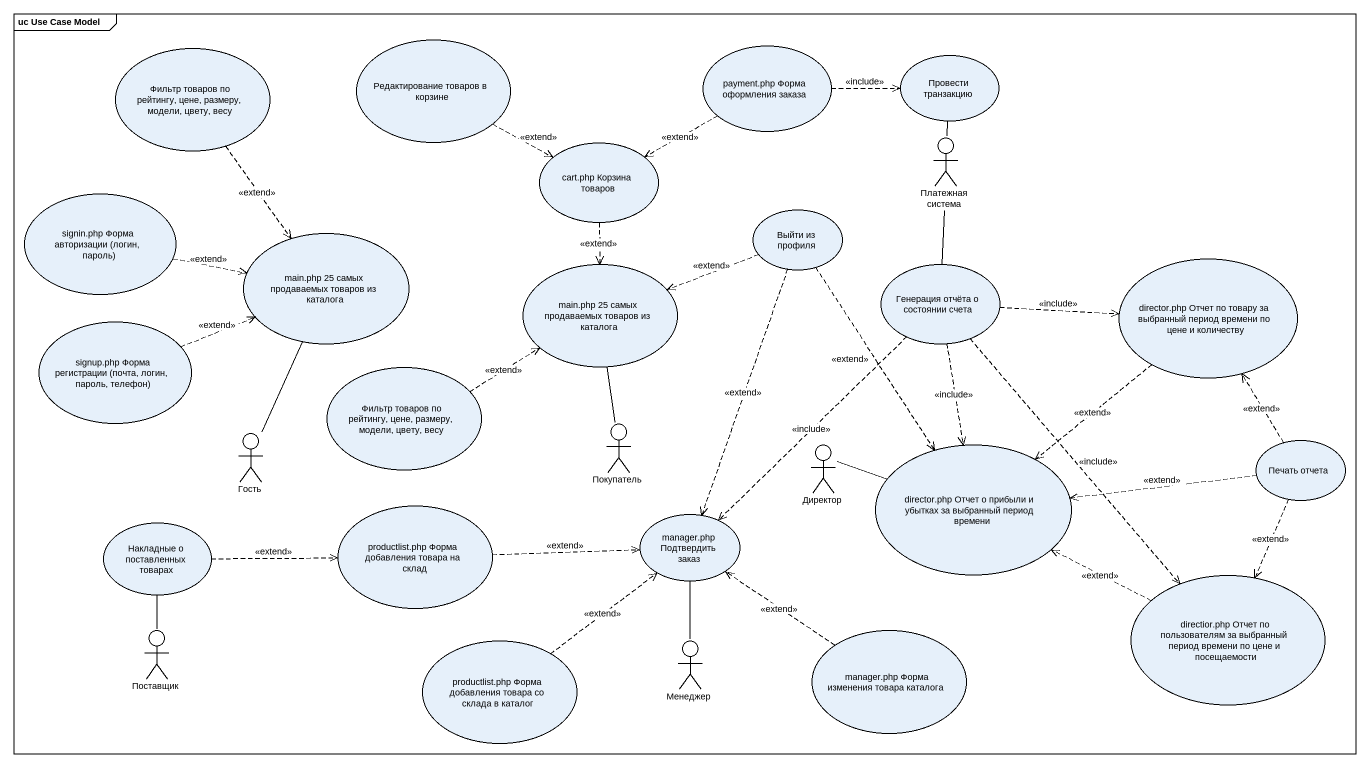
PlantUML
@startuml
mainframe uc Use Case Model
usecase "Редактирование товаров в корзине" as Редактирование_товаров_в
usecase "Фильтр товаров по рейтингу, цене, размеру, модели, цвету, весу" as Фильтр_товаров_по_рейтингу
usecase "payment.php Форма оформления заказа" as payment_php_Форма
usecase "Провести транзакцию" as Провести_транзакцию
usecase "cart.php Корзина товаров" as cart_php_Корзина_товаров
actor "Платежная система" as Платежная_система
usecase "signin.php Форма авторизации (логин, пароль)" as signin_php_Форма
usecase "main.php 25 самых продаваемых товаров из каталога" as main_php_25_самых
usecase "Выйти из профиля" as Выйти_из_профиля
usecase "main.php 25 самых продаваемых товаров из каталога" as main_php_25_самых_2
usecase "Генерация отчёта о состоянии счета" as Генерация_отчёта_о
usecase "director.php Отчет по товару за выбранный период времени по цене и количеству" as director_php_Отчет_по
usecase "signup.php Форма регистрации (почта, логин, пароль, телефон)" as signup_php_Форма
usecase "Фильтр товаров по рейтингу, цене, размеру, модели, цвету, весу" as Фильтр_товаров_по_рейтингу_2
actor Покупатель
actor Гость
actor Директор
usecase "director.php Отчет о прибыли и убытках за выбранный период времени" as director_php_Отчет_о
usecase "Печать отчета" as Печать_отчета
usecase "productlist.php Форма добавления товара на склад" as productlist_php_Форма
usecase "Накладные о поставленных товарах" as Накладные_о_поставленных
usecase "manager.php Подтвердить заказ" as manager_php_Подтвердить
usecase "directior.php Отчет по пользователям за выбранный период времени по цене и посещаемости" as directior_php_Отчет_по
actor Поставщик
usecase "productlist.php Форма добавления товара со склада в каталог" as productlist_php_Форма_2
actor Менеджер
usecase "manager.php Форма изменения товара каталога" as manager_php_Форма_изменения
Редактирование_товаров_в .right.> cart_php_Корзина_товаров : <<extend>>
Фильтр_товаров_по_рейтингу ..> main_php_25_самых : <<extend>>
payment_php_Форма .right.> Провести_транзакцию : <<include>>
payment_php_Форма .left.> cart_php_Корзина_товаров : <<extend>>
cart_php_Корзина_товаров ..> main_php_25_самых_2 : <<extend>>
Платежная_система -up- Провести_транзакцию
Платежная_система -- Генерация_отчёта_о
signin_php_Форма .right.> main_php_25_самых : <<extend>>
Выйти_из_профиля .left.> main_php_25_самых_2 : <<extend>>
Выйти_из_профиля ..> director_php_Отчет_о : <<extend>>
Выйти_из_профиля ..> manager_php_Подтвердить : <<extend>>
Генерация_отчёта_о .right.> director_php_Отчет_по : <<include>>
Генерация_отчёта_о ..> director_php_Отчет_о : <<include>>
Генерация_отчёта_о ..> manager_php_Подтвердить : <<include>>
Генерация_отчёта_о ..> directior_php_Отчет_по : <<include>>
director_php_Отчет_по ..> director_php_Отчет_о : <<extend>>
signup_php_Форма .right.> main_php_25_самых : <<extend>>
Фильтр_товаров_по_рейтингу_2 .right.> main_php_25_самых_2 : <<extend>>
Покупатель -up- main_php_25_самых_2
Гость -up- main_php_25_самых
director_php_Отчет_о -left- Директор
Печать_отчета .up.> director_php_Отчет_по : <<extend>>
Печать_отчета .left.> director_php_Отчет_о : <<extend>>
Печать_отчета ..> directior_php_Отчет_по : <<extend>>
productlist_php_Форма .right.> manager_php_Подтвердить : <<extend>>
Накладные_о_поставленных .right.> productlist_php_Форма : <<extend>>
directior_php_Отчет_по .left.> director_php_Отчет_о : <<extend>>
Поставщик -up- Накладные_о_поставленных
productlist_php_Форма_2 .up.> manager_php_Подтвердить : <<extend>>
Менеджер -up- manager_php_Подтвердить
manager_php_Форма_изменения .up.> manager_php_Подтвердить : <<extend>>
@enduml
